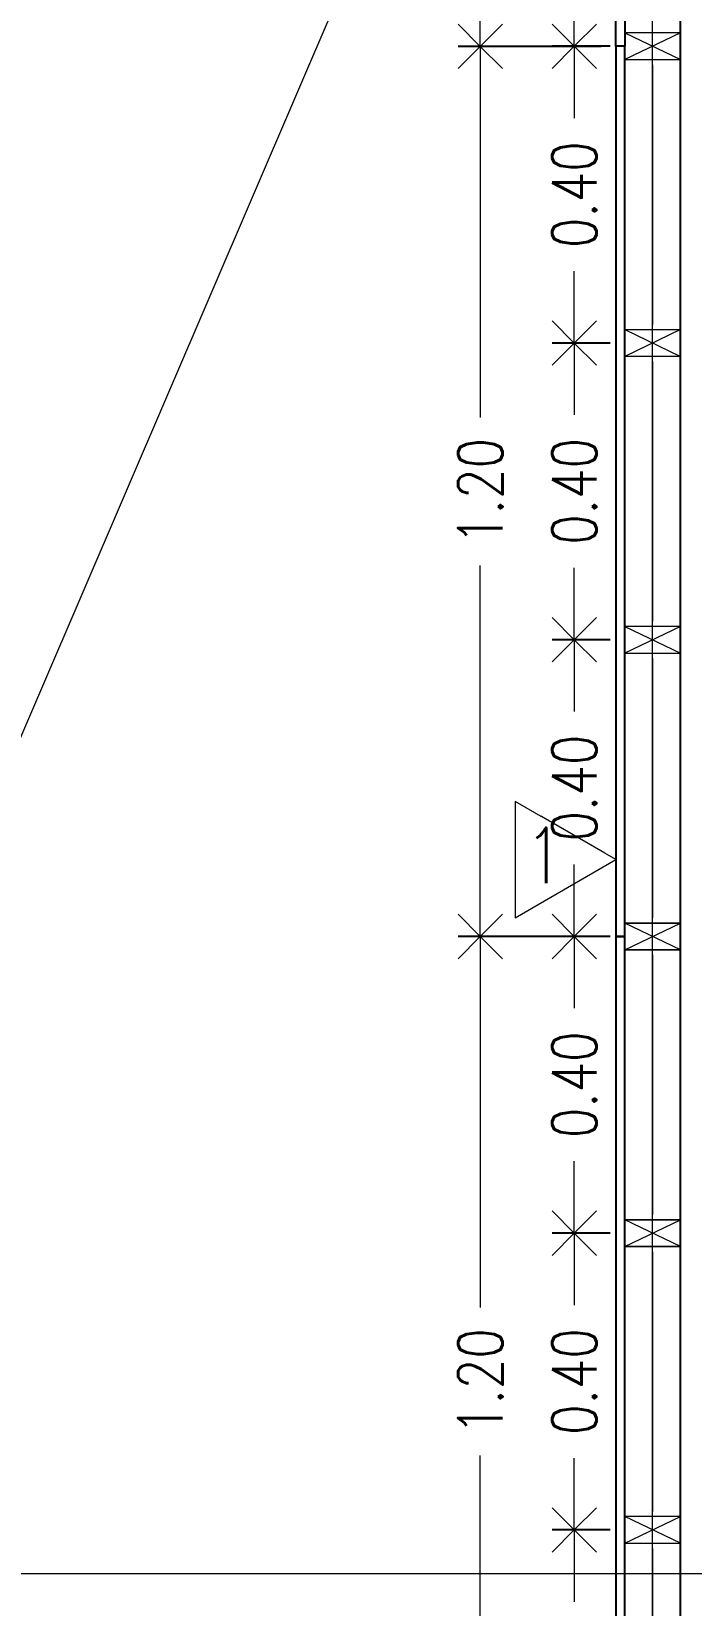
# Model space of a CAD drawing. Header units: metres. Extents: x -2 to 612, y -64 to 156.
# Drawn here: x 469.153 to 470.044, y 27.16 to 29.282 of the extents above; entities that cross this region are included whole.
import ezdxf

# ---------------------------------------------------------------- set-up
doc = ezdxf.new("R2010")
doc.units = ezdxf.units.M
doc.header["$LTSCALE"] = 5
doc.header["$MEASUREMENT"] = 0
doc.layers.get('0').update_dxf_attribs({"color": 30})
doc.layers.get('DEFPOINTS').update_dxf_attribs({"color": 210})
for name, color, linetype, lineweight in [('A-ANNO-DIMS', 3, 'Continuous', 18), ('A-ANNO-SYMB', 3, 'Continuous', 18), ('A-ANNO-TEXT', 3, 'Continuous', 18), ('A-DETL-MCUT', 4, 'Continuous', 25), ('A-ELEV-IDEN', 3, 'Continuous', 18), ('A-ELEV-MBE2', 4, 'Continuous', 25), ('A-WALL-PATT', 8, 'Continuous', 18), ('A-WALL-STUD', 3, 'Continuous', 18)]:
    doc.layers.add(name, color=color, linetype=linetype, lineweight=lineweight)
doc.styles.add('E-ROMANS', font='romans.shx', dxfattribs={"width": 0.8})
doc.dimstyles.new('E-0050_ARW_12', dxfattribs={"dimscale": 0.001, "dimtxt": 60, "dimasz": 60, "dimexe": 30, "dimexo": 20, "dimgap": 30, "dimtad": 0, "dimzin": 0, "dimdsep": 46, "dimtxsty": 'E-ROMANS', "dimblk": 'OPEN90', "dimcen": 30, "dimclrd": 256, "dimclre": 256, "dimclrt": 256, "dimadec": 0, "dimazin": 0, "dimtfac": 1, "dimtmove": 1, "dimatfit": 3, "dimldrblk": 'OPEN90', "dimfxl": 1, "dimtfill": 1, "dimtolj": 1, "dimtzin": 0, "dimlwd": -1, "dimarcsym": 0})

# ---------------------------------------------------------------- blocks, each defined once
blk = doc.blocks.new('_Open90')
at = {"color": 0, "linetype": 'ByBlock', "lineweight": -2}
for p, q in [((-0.5, 0.5), (0, 0)), ((0, 0), (-1, 0)), ((0, 0), (-0.5, -0.5))]:
    blk.add_line(p, q, dxfattribs=at)
blk = doc.blocks.new('*D570')
at = {"layer": 'A-ANNO-DIMS', "lineweight": -2, "transparency": 16777216}
for p, q in [((469.9336, 27.2614), (469.8553, 27.2614)), ((469.9336, 26.8615), (469.8553, 26.8615))]:
    blk.add_line(p, q, dxfattribs=at)
at = {"layer": 'A-ANNO-DIMS', "transparency": 16777216}
for p, q in [((469.8853, 27.2014), (469.8853, 27.1646)), ((469.8853, 26.9215), (469.8853, 26.9583))]:
    blk.add_line(p, q, dxfattribs=at)
at = {"layer": 'DEFPOINTS', "color": 0, "transparency": 16777216}
for p in [(469.8853, 27.2614), (469.9536, 27.2614), (469.9536, 26.8615)]:
    blk.add_point(p, dxfattribs=at)
at = {"layer": 'A-ANNO-DIMS', "transparency": 16777216, "xscale": 0.06, "yscale": 0.06, "zscale": 0.06}
for p, rotation in [((469.8853, 27.2614), 90), ((469.8853, 26.8615), 270)]:
    blk.add_blockref('_Open90', p, dxfattribs=dict(at, rotation=rotation))
at = {"layer": 'A-ANNO-DIMS', "transparency": 16777216, "insert": (469.8853, 27.0615), "char_height": 0.06, "attachment_point": 5, "rotation": 90, "style": 'E-ROMANS', "bg_fill": 3, "box_fill_scale": 1.25, "bg_fill_color": 256, "bg_fill_true_color": 13158600, "bg_fill_transparency": 0}
blk.add_mtext('\\A1;0.40', dxfattribs=at)
blk = doc.blocks.new('*D571')
at = {"layer": 'A-ANNO-DIMS', "lineweight": -2, "transparency": 16777216}
for p, q in [((469.9336, 27.6615), (469.8553, 27.6615)), ((469.9336, 27.2614), (469.8553, 27.2614))]:
    blk.add_line(p, q, dxfattribs=at)
at = {"layer": 'A-ANNO-DIMS', "transparency": 16777216}
for p, q in [((469.8853, 27.6015), (469.8853, 27.5646)), ((469.8853, 27.3214), (469.8853, 27.3583))]:
    blk.add_line(p, q, dxfattribs=at)
at = {"layer": 'DEFPOINTS', "color": 0, "transparency": 16777216}
for p in [(469.8853, 27.6615), (469.9536, 27.6615), (469.9536, 27.2614)]:
    blk.add_point(p, dxfattribs=at)
at = {"layer": 'A-ANNO-DIMS', "transparency": 16777216, "xscale": 0.06, "yscale": 0.06, "zscale": 0.06}
for p, rotation in [((469.8853, 27.6615), 90), ((469.8853, 27.2614), 270)]:
    blk.add_blockref('_Open90', p, dxfattribs=dict(at, rotation=rotation))
at = {"layer": 'A-ANNO-DIMS', "transparency": 16777216, "insert": (469.8853, 27.4615), "char_height": 0.06, "attachment_point": 5, "rotation": 90, "style": 'E-ROMANS', "bg_fill": 3, "box_fill_scale": 1.25, "bg_fill_color": 256, "bg_fill_true_color": 13158600, "bg_fill_transparency": 0}
blk.add_mtext('\\A1;0.40', dxfattribs=at)
blk = doc.blocks.new('*D572')
at = {"layer": 'A-ANNO-DIMS', "lineweight": -2, "transparency": 16777216}
for p, q in [((469.9336, 28.0615), (469.8553, 28.0615)), ((469.9336, 27.6615), (469.8553, 27.6615))]:
    blk.add_line(p, q, dxfattribs=at)
at = {"layer": 'A-ANNO-DIMS', "transparency": 16777216}
for p, q in [((469.8853, 28.0015), (469.8853, 27.9647)), ((469.8853, 27.7215), (469.8853, 27.7584))]:
    blk.add_line(p, q, dxfattribs=at)
at = {"layer": 'DEFPOINTS', "color": 0, "transparency": 16777216}
for p in [(469.8853, 28.0615), (469.9536, 28.0615), (469.9536, 27.6615)]:
    blk.add_point(p, dxfattribs=at)
at = {"layer": 'A-ANNO-DIMS', "transparency": 16777216, "xscale": 0.06, "yscale": 0.06, "zscale": 0.06}
for p, rotation in [((469.8853, 28.0615), 90), ((469.8853, 27.6615), 270)]:
    blk.add_blockref('_Open90', p, dxfattribs=dict(at, rotation=rotation))
at = {"layer": 'A-ANNO-DIMS', "transparency": 16777216, "insert": (469.8853, 27.8615), "char_height": 0.06, "attachment_point": 5, "rotation": 90, "style": 'E-ROMANS', "bg_fill": 3, "box_fill_scale": 1.25, "bg_fill_color": 256, "bg_fill_true_color": 13158600, "bg_fill_transparency": 0}
blk.add_mtext('\\A1;0.40', dxfattribs=at)
blk = doc.blocks.new('*D573')
at = {"layer": 'A-ANNO-DIMS', "lineweight": -2, "transparency": 16777216}
for p, q in [((469.9336, 28.4616), (469.8553, 28.4616)), ((469.9336, 28.0615), (469.8553, 28.0615))]:
    blk.add_line(p, q, dxfattribs=at)
at = {"layer": 'A-ANNO-DIMS', "transparency": 16777216}
for p, q in [((469.8853, 28.4016), (469.8853, 28.3647)), ((469.8853, 28.1215), (469.8853, 28.1584))]:
    blk.add_line(p, q, dxfattribs=at)
at = {"layer": 'DEFPOINTS', "color": 0, "transparency": 16777216}
for p in [(469.8853, 28.4616), (469.9536, 28.4616), (469.9536, 28.0615)]:
    blk.add_point(p, dxfattribs=at)
at = {"layer": 'A-ANNO-DIMS', "transparency": 16777216, "xscale": 0.06, "yscale": 0.06, "zscale": 0.06}
for p, rotation in [((469.8853, 28.4616), 90), ((469.8853, 28.0615), 270)]:
    blk.add_blockref('_Open90', p, dxfattribs=dict(at, rotation=rotation))
at = {"layer": 'A-ANNO-DIMS', "transparency": 16777216, "insert": (469.8853, 28.2615), "char_height": 0.06, "attachment_point": 5, "rotation": 90, "style": 'E-ROMANS', "bg_fill": 3, "box_fill_scale": 1.25, "bg_fill_color": 256, "bg_fill_true_color": 13158600, "bg_fill_transparency": 0}
blk.add_mtext('\\A1;0.40', dxfattribs=at)
blk = doc.blocks.new('*D574')
at = {"layer": 'A-ANNO-DIMS', "lineweight": -2, "transparency": 16777216}
for p, q in [((469.9336, 28.8615), (469.8553, 28.8615)), ((469.9336, 28.4616), (469.8553, 28.4616))]:
    blk.add_line(p, q, dxfattribs=at)
at = {"layer": 'A-ANNO-DIMS', "transparency": 16777216}
for p, q in [((469.8853, 28.8015), (469.8853, 28.7647)), ((469.8853, 28.5216), (469.8853, 28.5584))]:
    blk.add_line(p, q, dxfattribs=at)
at = {"layer": 'DEFPOINTS', "color": 0, "transparency": 16777216}
for p in [(469.8853, 28.8615), (469.9536, 28.8615), (469.9536, 28.4616)]:
    blk.add_point(p, dxfattribs=at)
at = {"layer": 'A-ANNO-DIMS', "transparency": 16777216, "xscale": 0.06, "yscale": 0.06, "zscale": 0.06}
for p, rotation in [((469.8853, 28.8615), 90), ((469.8853, 28.4616), 270)]:
    blk.add_blockref('_Open90', p, dxfattribs=dict(at, rotation=rotation))
at = {"layer": 'A-ANNO-DIMS', "transparency": 16777216, "insert": (469.8853, 28.6615), "char_height": 0.06, "attachment_point": 5, "rotation": 90, "style": 'E-ROMANS', "bg_fill": 3, "box_fill_scale": 1.25, "bg_fill_color": 256, "bg_fill_true_color": 13158600, "bg_fill_transparency": 0}
blk.add_mtext('\\A1;0.40', dxfattribs=at)
blk = doc.blocks.new('*D575')
at = {"layer": 'A-ANNO-DIMS', "lineweight": -2, "transparency": 16777216}
for p, q in [((469.9336, 29.2616), (469.8553, 29.2616)), ((469.9336, 28.8615), (469.8553, 28.8615))]:
    blk.add_line(p, q, dxfattribs=at)
at = {"layer": 'A-ANNO-DIMS', "transparency": 16777216}
for p, q in [((469.8853, 29.2016), (469.8853, 29.1647)), ((469.8853, 28.9215), (469.8853, 28.9584))]:
    blk.add_line(p, q, dxfattribs=at)
at = {"layer": 'DEFPOINTS', "color": 0, "transparency": 16777216}
for p in [(469.8853, 29.2616), (469.9536, 29.2616), (469.9536, 28.8615)]:
    blk.add_point(p, dxfattribs=at)
at = {"layer": 'A-ANNO-DIMS', "transparency": 16777216, "xscale": 0.06, "yscale": 0.06, "zscale": 0.06}
for p, rotation in [((469.8853, 29.2616), 90), ((469.8853, 28.8615), 270)]:
    blk.add_blockref('_Open90', p, dxfattribs=dict(at, rotation=rotation))
at = {"layer": 'A-ANNO-DIMS', "transparency": 16777216, "insert": (469.8853, 29.0615), "char_height": 0.06, "attachment_point": 5, "rotation": 90, "style": 'E-ROMANS', "bg_fill": 3, "box_fill_scale": 1.25, "bg_fill_color": 256, "bg_fill_true_color": 13158600, "bg_fill_transparency": 0}
blk.add_mtext('\\A1;0.40', dxfattribs=at)
blk = doc.blocks.new('*D576')
at = {"layer": 'A-ANNO-DIMS', "lineweight": -2, "transparency": 16777216}
for p, q in [((469.9336, 29.6615), (469.8553, 29.6615)), ((469.9336, 29.2616), (469.8553, 29.2616))]:
    blk.add_line(p, q, dxfattribs=at)
at = {"layer": 'A-ANNO-DIMS', "transparency": 16777216}
for p, q in [((469.8853, 29.6015), (469.8853, 29.5647)), ((469.8853, 29.3216), (469.8853, 29.3584))]:
    blk.add_line(p, q, dxfattribs=at)
at = {"layer": 'DEFPOINTS', "color": 0, "transparency": 16777216}
for p in [(469.8853, 29.6615), (469.9536, 29.6615), (469.9536, 29.2616)]:
    blk.add_point(p, dxfattribs=at)
at = {"layer": 'A-ANNO-DIMS', "transparency": 16777216, "xscale": 0.06, "yscale": 0.06, "zscale": 0.06}
for p, rotation in [((469.8853, 29.6615), 90), ((469.8853, 29.2616), 270)]:
    blk.add_blockref('_Open90', p, dxfattribs=dict(at, rotation=rotation))
at = {"layer": 'A-ANNO-DIMS', "transparency": 16777216, "insert": (469.8853, 29.4615), "char_height": 0.06, "attachment_point": 5, "rotation": 90, "style": 'E-ROMANS', "bg_fill": 3, "box_fill_scale": 1.25, "bg_fill_color": 256, "bg_fill_true_color": 13158600, "bg_fill_transparency": 0}
blk.add_mtext('\\A1;0.40', dxfattribs=at)
blk = doc.blocks.new('*D1222')
at = {"layer": 'A-ANNO-DIMS', "lineweight": -2, "transparency": 16777216}
for p, q in [((469.9216, 28.0615), (469.7285, 28.0615)), ((469.9216, 26.8615), (469.7285, 26.8615))]:
    blk.add_line(p, q, dxfattribs=at)
at = {"layer": 'A-ANNO-DIMS', "transparency": 16777216}
for p, q in [((469.7585, 28.0015), (469.7585, 27.5613)), ((469.7585, 26.9215), (469.7585, 27.3618))]:
    blk.add_line(p, q, dxfattribs=at)
at = {"layer": 'DEFPOINTS', "color": 0, "transparency": 16777216}
for p in [(469.7585, 28.0615), (469.9416, 28.0615), (469.9416, 26.8615)]:
    blk.add_point(p, dxfattribs=at)
at = {"layer": 'A-ANNO-DIMS', "transparency": 16777216, "xscale": 0.06, "yscale": 0.06, "zscale": 0.06}
for p, rotation in [((469.7585, 28.0615), 90), ((469.7585, 26.8615), 270)]:
    blk.add_blockref('_Open90', p, dxfattribs=dict(at, rotation=rotation))
at = {"layer": 'A-ANNO-DIMS', "transparency": 16777216, "insert": (469.7585, 27.4615), "char_height": 0.06, "attachment_point": 5, "rotation": 90, "style": 'E-ROMANS', "bg_fill": 3, "box_fill_scale": 1.25, "bg_fill_color": 256, "bg_fill_true_color": 13158600, "bg_fill_transparency": 0}
blk.add_mtext('\\A1;1.20', dxfattribs=at)
blk = doc.blocks.new('*D1223')
at = {"layer": 'A-ANNO-DIMS', "lineweight": -2, "transparency": 16777216}
for p, q in [((469.9216, 29.2615), (469.7285, 29.2615)), ((469.9216, 28.0615), (469.7285, 28.0615))]:
    blk.add_line(p, q, dxfattribs=at)
at = {"layer": 'A-ANNO-DIMS', "transparency": 16777216}
for p, q in [((469.7585, 29.2015), (469.7585, 28.7613)), ((469.7585, 28.1215), (469.7585, 28.5618))]:
    blk.add_line(p, q, dxfattribs=at)
at = {"layer": 'DEFPOINTS', "color": 0, "transparency": 16777216}
for p in [(469.7585, 29.2615), (469.9416, 29.2615), (469.9416, 28.0615)]:
    blk.add_point(p, dxfattribs=at)
at = {"layer": 'A-ANNO-DIMS', "transparency": 16777216, "xscale": 0.06, "yscale": 0.06, "zscale": 0.06}
for p, rotation in [((469.7585, 29.2615), 90), ((469.7585, 28.0615), 270)]:
    blk.add_blockref('_Open90', p, dxfattribs=dict(at, rotation=rotation))
at = {"layer": 'A-ANNO-DIMS', "transparency": 16777216, "insert": (469.7585, 28.6615), "char_height": 0.06, "attachment_point": 5, "rotation": 90, "style": 'E-ROMANS', "bg_fill": 3, "box_fill_scale": 1.25, "bg_fill_color": 256, "bg_fill_true_color": 13158600, "bg_fill_transparency": 0}
blk.add_mtext('\\A1;1.20', dxfattribs=at)
blk = doc.blocks.new('*D578')
at = {"layer": 'A-ANNO-DIMS', "lineweight": -2, "transparency": 16777216}
for p, q in [((469.9216, 30.4616), (469.7285, 30.4616)), ((469.9216, 29.2615), (469.7285, 29.2615))]:
    blk.add_line(p, q, dxfattribs=at)
at = {"layer": 'A-ANNO-DIMS', "transparency": 16777216}
for p, q in [((469.7585, 30.4016), (469.7585, 29.9613)), ((469.7585, 29.3215), (469.7585, 29.7619))]:
    blk.add_line(p, q, dxfattribs=at)
at = {"layer": 'DEFPOINTS', "color": 0, "transparency": 16777216}
for p in [(469.7585, 30.4616), (469.9416, 30.4616), (469.9416, 29.2615)]:
    blk.add_point(p, dxfattribs=at)
at = {"layer": 'A-ANNO-DIMS', "transparency": 16777216, "xscale": 0.06, "yscale": 0.06, "zscale": 0.06}
for p, rotation in [((469.7585, 30.4616), 90), ((469.7585, 29.2615), 270)]:
    blk.add_blockref('_Open90', p, dxfattribs=dict(at, rotation=rotation))
at = {"layer": 'A-ANNO-DIMS', "transparency": 16777216, "insert": (469.7585, 29.8616), "char_height": 0.06, "attachment_point": 5, "rotation": 90, "style": 'E-ROMANS', "bg_fill": 3, "box_fill_scale": 1.25, "bg_fill_color": 256, "bg_fill_true_color": 13158600, "bg_fill_transparency": 0}
blk.add_mtext('\\A1;1.20', dxfattribs=at)

msp = doc.modelspace()

# ---------------------------------------------------------------- linework, layer by layer
at = {"layer": 'A-ANNO-SYMB'}
msp.add_line((469.99107, 21.94694), (469.99107, 33.22033), dxfattribs=at)
at = {"layer": 'A-DETL-MCUT'}
for points in [[(469.94157, 29.26153), (469.94157, 30.46155), (469.95357, 30.46155), (469.95357, 29.26153)], [(469.95357, 28.06154), (469.95357, 29.26154), (469.94157, 29.26154), (469.94157, 28.06154)], [(469.95357, 26.86154), (469.95357, 28.06154), (469.94157, 28.06154), (469.94157, 26.86154)]]:
    msp.add_lwpolyline(points, close=True, dxfattribs=at)
at = {"layer": 'A-ELEV-IDEN'}
msp.add_line((466.95257, 23.23954), (469.94157, 30.20104), dxfattribs=at)
at = {"layer": 'A-ELEV-MBE2'}
msp.add_line((470.02857, 23.00954), (470.02857, 30.41355), dxfattribs=at)
at = {"layer": 'A-WALL-PATT', "ltscale": 0.1}
for p, q in [((469.99107, 29.23655), (469.99107, 28.88654)), ((469.99107, 28.83654), (469.99107, 28.48655)), ((469.99107, 28.43655), (469.99107, 28.08654)), ((469.99107, 28.03654), (469.99107, 27.68655)), ((469.99107, 27.63654), (469.99107, 27.28643)), ((469.99107, 27.23643), (469.99107, 26.88654))]:
    msp.add_line(p, q, dxfattribs=at)

# ---------------------------------------------------------------- next in the draw order: dimensions: what is measured, and where the dimension line sits
at = {"layer": 'A-ANNO-DIMS'}
dim = msp.add_linear_dim(base=(469.88528, 27.26143), p1=(469.95357, 26.86154), p2=(469.95357, 27.26143), angle=90, dimstyle='E-0050_ARW_12', dxfattribs=at)
dim.commit()
dim.dimension.update_dxf_attribs({"geometry": '*D570', "text_midpoint": (469.88528, 27.06148)})

# ---------------------------------------------------------------- next in the draw order: dimensions: what is measured, and where the dimension line sits
dim = msp.add_linear_dim(base=(469.88528, 27.6615), p1=(469.95357, 27.26143), p2=(469.95357, 27.6615), angle=90, dimstyle='E-0050_ARW_12', dxfattribs=at)
dim.commit()
dim.dimension.update_dxf_attribs({"geometry": '*D571', "text_midpoint": (469.88528, 27.46146)})

# ---------------------------------------------------------------- next in the draw order: linework, layer by layer
at = {"layer": 'A-WALL-STUD'}
for p, q in [((469.95357, 27.24343), (470.02857, 27.27943)), ((470.02857, 27.24343), (469.95357, 27.27943))]:
    msp.add_line(p, q, dxfattribs=at)
msp.add_lwpolyline([(469.95357, 27.24343), (470.02857, 27.24343), (470.02857, 27.27943), (469.95357, 27.27943)], close=True, dxfattribs=at)

# ---------------------------------------------------------------- next in the draw order: dimensions: what is measured, and where the dimension line sits
at = {"layer": 'A-ANNO-DIMS'}
dim = msp.add_linear_dim(base=(469.88528, 28.06154), p1=(469.95357, 27.6615), p2=(469.95357, 28.06154), angle=90, dimstyle='E-0050_ARW_12', dxfattribs=at)
dim.commit()
dim.dimension.update_dxf_attribs({"geometry": '*D572', "text_midpoint": (469.88528, 27.86152)})

# ---------------------------------------------------------------- next in the draw order: linework, layer by layer
at = {"layer": 'A-WALL-STUD'}
for p, q in [((470.02857, 27.64355), (469.95357, 27.67955)), ((469.95357, 27.64355), (470.02857, 27.67955)), ((469.95357, 27.64354), (470.02857, 27.67954)), ((470.02857, 27.64354), (469.95357, 27.67954))]:
    msp.add_line(p, q, dxfattribs=at)
for points in [[(470.02857, 27.64355), (469.95357, 27.64355), (469.95357, 27.67955), (470.02857, 27.67955)], [(469.95357, 27.64354), (470.02857, 27.64354), (470.02857, 27.67954), (469.95357, 27.67954)]]:
    msp.add_lwpolyline(points, close=True, dxfattribs=at)

# ---------------------------------------------------------------- next in the draw order: dimensions: what is measured, and where the dimension line sits
at = {"layer": 'A-ANNO-DIMS'}
dim = msp.add_linear_dim(base=(469.88528, 28.46155), p1=(469.95357, 28.06154), p2=(469.95357, 28.46155), angle=90, dimstyle='E-0050_ARW_12', dxfattribs=at)
dim.commit()
dim.dimension.update_dxf_attribs({"geometry": '*D573', "text_midpoint": (469.88528, 28.26155)})

# ---------------------------------------------------------------- next in the draw order: linework, layer by layer
at = {"layer": 'A-WALL-STUD'}
for p, q in [((470.02857, 28.04355), (469.95357, 28.07955)), ((469.95357, 28.04355), (470.02857, 28.07955)), ((469.95357, 28.04354), (470.02857, 28.07954)), ((470.02857, 28.04354), (469.95357, 28.07954))]:
    msp.add_line(p, q, dxfattribs=at)
for points in [[(470.02857, 28.04355), (469.95357, 28.04355), (469.95357, 28.07955), (470.02857, 28.07955)], [(469.95357, 28.04354), (470.02857, 28.04354), (470.02857, 28.07954), (469.95357, 28.07954)]]:
    msp.add_lwpolyline(points, close=True, dxfattribs=at)

# ---------------------------------------------------------------- next in the draw order: dimensions: what is measured, and where the dimension line sits
at = {"layer": 'A-ANNO-DIMS'}
for base, p1, p2, picture, middle in [((469.88528, 28.86154), (469.95357, 28.46155), (469.95357, 28.86154), '*D574', (469.88528, 28.66155)), ((469.75851, 28.06154), (469.94157, 26.86154), (469.94157, 28.06154), '*D1222', (469.75851, 27.46154))]:
    dim = msp.add_linear_dim(base=base, p1=p1, p2=p2, angle=90, dimstyle='E-0050_ARW_12', dxfattribs=at)
    dim.commit()
    dim.dimension.update_dxf_attribs({"geometry": picture, "text_midpoint": middle})

# ---------------------------------------------------------------- next in the draw order: linework, layer by layer
at = {"layer": 'A-ANNO-SYMB'}
msp.add_line((478.32254, 27.20204), (455.48822, 27.20204), dxfattribs=at)
at = {"layer": 'A-WALL-STUD'}
for p, q in [((470.02857, 28.47955), (469.95357, 28.44355)), ((469.95357, 28.47955), (470.02857, 28.44355))]:
    msp.add_line(p, q, dxfattribs=at)
msp.add_lwpolyline([(470.02857, 28.47955), (469.95357, 28.47955), (469.95357, 28.44355), (470.02857, 28.44355)], close=True, dxfattribs=at)

# ---------------------------------------------------------------- next in the draw order: dimensions: what is measured, and where the dimension line sits
at = {"layer": 'A-ANNO-DIMS'}
dim = msp.add_linear_dim(base=(469.88528, 29.26155), p1=(469.95357, 28.86154), p2=(469.95357, 29.26155), angle=90, dimstyle='E-0050_ARW_12', dxfattribs=at)
dim.commit()
dim.dimension.update_dxf_attribs({"geometry": '*D575', "text_midpoint": (469.88528, 29.06155)})

# ---------------------------------------------------------------- next in the draw order: linework, layer by layer
at = {"layer": 'A-WALL-STUD'}
for p, q in [((469.95357, 28.87954), (470.02857, 28.84354)), ((470.02857, 28.87954), (469.95357, 28.84354))]:
    msp.add_line(p, q, dxfattribs=at)
msp.add_lwpolyline([(469.95357, 28.87954), (470.02857, 28.87954), (470.02857, 28.84354), (469.95357, 28.84354)], close=True, dxfattribs=at)

# ---------------------------------------------------------------- next in the draw order: dimensions: what is measured, and where the dimension line sits
at = {"layer": 'A-ANNO-DIMS'}
dim = msp.add_linear_dim(base=(469.88528, 29.66154), p1=(469.95357, 29.26155), p2=(469.95357, 29.66154), angle=90, dimstyle='E-0050_ARW_12', dxfattribs=at)
dim.commit()
dim.dimension.update_dxf_attribs({"geometry": '*D576', "text_midpoint": (469.88528, 29.46155)})

# ---------------------------------------------------------------- next in the draw order: linework, layer by layer
at = {"layer": 'A-WALL-STUD'}
for p, q in [((470.02857, 29.27955), (469.95357, 29.24355)), ((469.95357, 29.27955), (470.02857, 29.24355))]:
    msp.add_line(p, q, dxfattribs=at)
msp.add_lwpolyline([(470.02857, 29.27955), (469.95357, 29.27955), (469.95357, 29.24355), (470.02857, 29.24355)], close=True, dxfattribs=at)

# ---------------------------------------------------------------- next in the draw order: dimensions: what is measured, and where the dimension line sits
at = {"layer": 'A-ANNO-DIMS'}
dim = msp.add_linear_dim(base=(469.75851, 29.26154), p1=(469.94157, 28.06154), p2=(469.94157, 29.26154), angle=90, dimstyle='E-0050_ARW_12', dxfattribs=at)
dim.commit()
dim.dimension.update_dxf_attribs({"geometry": '*D1223', "text_midpoint": (469.75851, 28.66154)})

# ---------------------------------------------------------------- next in the draw order: linework, layer by layer
at = {"layer": 'A-ANNO-TEXT'}
msp.add_lwpolyline([(469.94157, 28.16508), (469.80571, 28.24352), (469.80571, 28.08664)], close=True, dxfattribs=at)

# ---------------------------------------------------------------- next in the draw order: texts
at = {"layer": 'A-ANNO-TEXT', "insert": (469.84466, 28.17073), "char_height": 0.075, "attachment_point": 5, "rotation": 0.00048, "style": 'E-ROMANS'}
msp.add_mtext('\\pi-0.45,l0.45,t0.45;1', dxfattribs=at)

# ---------------------------------------------------------------- next in the draw order: dimensions: what is measured, and where the dimension line sits
at = {"layer": 'A-ANNO-DIMS'}
dim = msp.add_linear_dim(base=(469.75851, 30.46159), p1=(469.94157, 29.26154), p2=(469.94156, 30.46159), angle=90, dimstyle='E-0050_ARW_12', dxfattribs=at)
dim.commit()
dim.dimension.update_dxf_attribs({"geometry": '*D578', "text_midpoint": (469.75851, 29.86157)})

doc.saveas('drawing.dxf')
